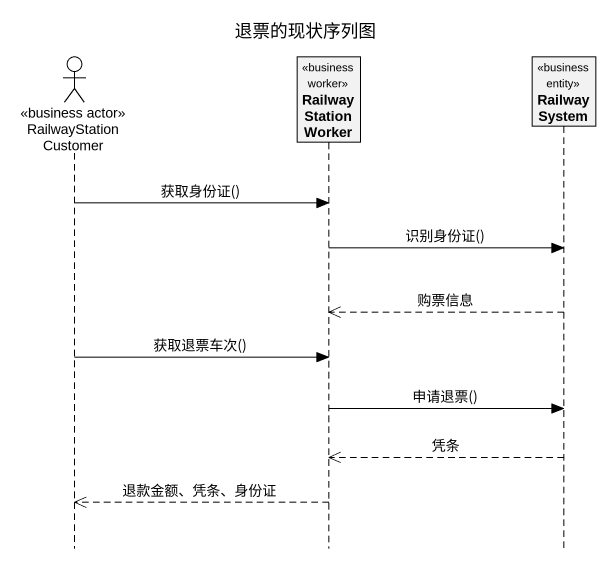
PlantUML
@startuml
title 退票的现状序列图
hide footbox
actor RailwayStationCustomer <<business actor>>
participant RailwayStationWorker <<business worker>>
participant RailwaySystem <<business entity>>

RailwayStationCustomer -> RailwayStationWorker : 获取身份证()
RailwayStationWorker -> RailwaySystem : 识别身份证()
RailwaySystem -->> RailwayStationWorker : 购票信息
RailwayStationCustomer -> RailwayStationWorker : 获取退票车次()
RailwayStationWorker -> RailwaySystem : 申请退票()
RailwaySystem -->> RailwayStationWorker : 凭条
RailwayStationWorker -->> RailwayStationCustomer : 退款金额、凭条、身份证
@enduml
